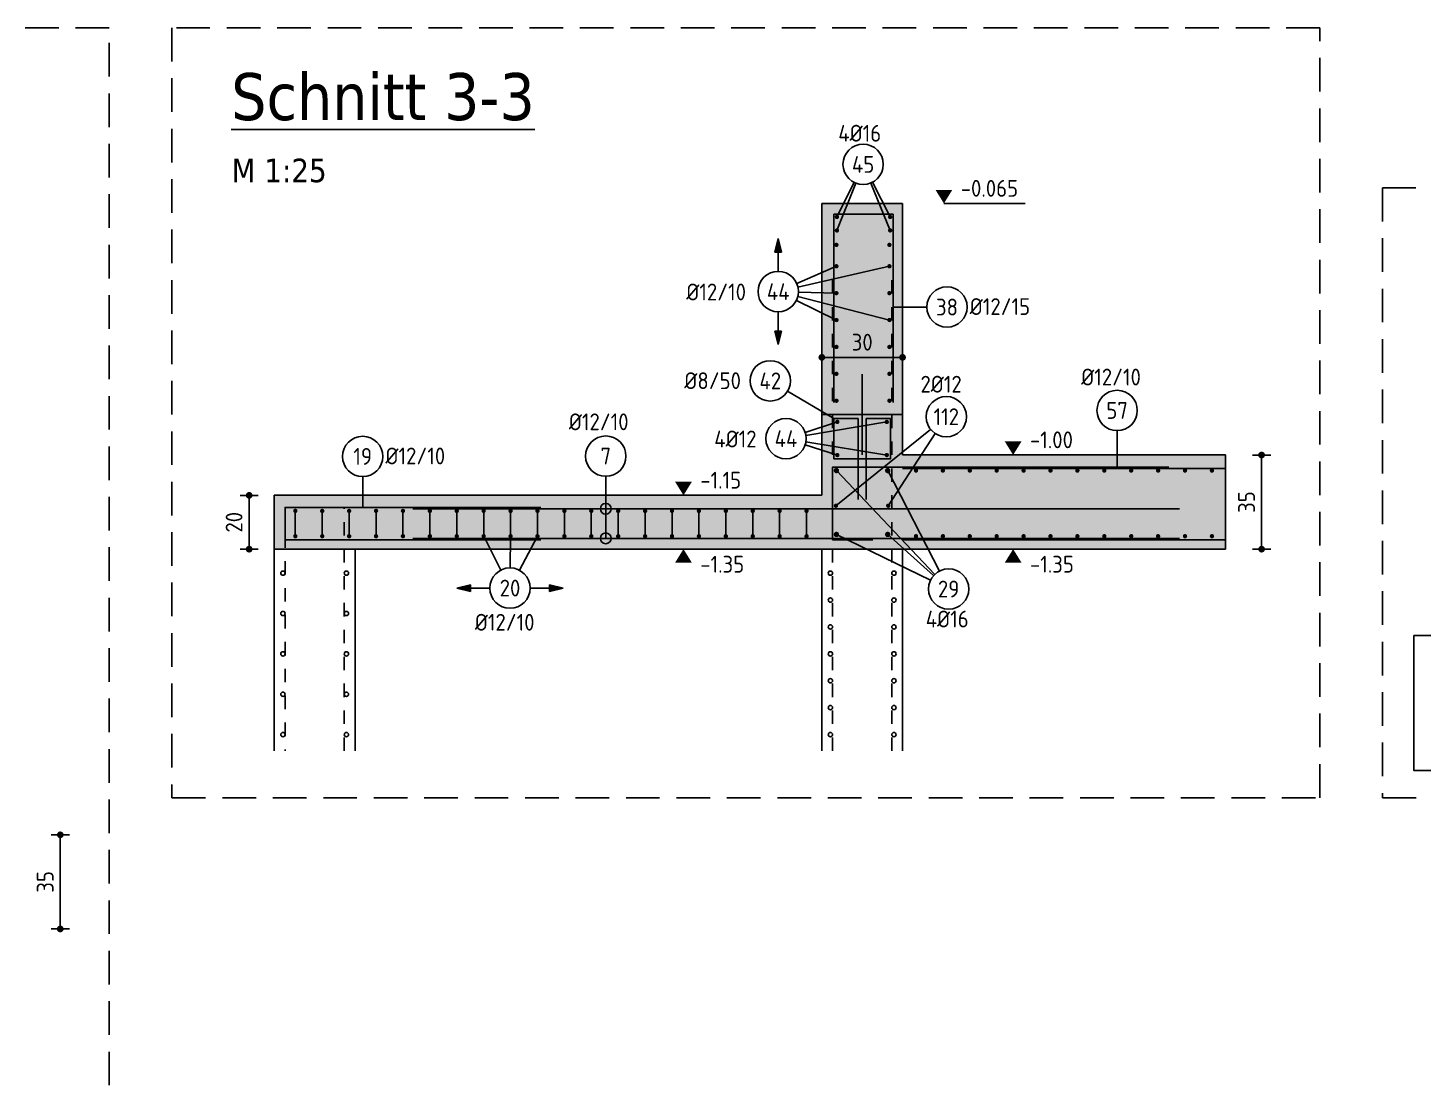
# Model space of a CAD drawing. Extents: x -14 to 117, y -15 to 42.
# Drawn here: x 56.62 to 66.99, y 20.56 to 28.43 of the extents above; entities that cross this region are included whole.
import ezdxf
from ezdxf.enums import TextEntityAlignment as Align

# ---------------------------------------------------------------- set-up
doc = ezdxf.new("R2010")
doc.units = 0
doc.header["$LTSCALE"] = 0.5
for name, pattern in [('AUSGEZOGEN', [1000.01, 1000, 0.01]), ('HIDDEN2', [0.187, 0.125, -0.062]), ('STRICHLINIE', [0.75, 0.5, -0.25])]:
    doc.linetypes.add(name, pattern=pattern)
for name, color, linetype in [('AFB', 7, 'Continuous'), ('AFU', 7, 'Continuous'), ('BETON', 7, 'Continuous'), ('DETAIL', 7, 'Continuous'), ('grau_mittel', 7, 'Continuous'), ('HILFE', 7, 'Continuous'), ('koten', 7, 'Continuous'), ('MASSE', 7, 'Continuous'), ('RND', 7, 'Continuous'), ('TEXT', 7, 'Continuous')]:
    doc.layers.add(name, color=color, linetype=linetype)
doc.layers.add('NOPLOT', color=7, linetype='Continuous', plot=False)
doc.styles.add('helv', font='tahoma.ttf')
doc.styles.add('txt', font='isocp.shx')
doc.linetypes.add('AFU_50K', pattern='A,0.15,["/",Standard,S=0.2,R=0,X=-0.01,Y=-0.1],0.07,["/",Standard,S=0.2,R=0,X=-0.01,Y=-0.1],0.15', length=0.37)
doc.linetypes.add('AFU_50M', pattern='A,0.45,["/",Standard,S=0.2,R=0,X=-0.01,Y=-0.1],0.07,["/",Standard,S=0.2,R=0,X=-0.01,Y=-0.1],0.45', length=0.97)
doc.dimstyles.new('DOT_I', dxfattribs={"dimscale": 0.5, "dimtxt": 0.25, "dimasz": 0.25, "dimexe": 0.1, "dimexo": 0.3, "dimgap": 0.1, "dimtad": 1, "dimdec": 3, "dimzin": 3, "dimtxsty": 'txt', "dimblk": 'DOT', "dimblk1": 'DOT', "dimblk2": 'DOT', "dimsah": 1, "dimcen": 0.1, "dimse1": 1, "dimse2": 1, "dimazin": 0, "dimtfac": 1, "dimtdec": 4, "dimtix": 1, "dimtmove": 2, "dimatfit": 3, "dimfxl": 0, "dimtvp": 1, "dimtolj": 1, "dimtzin": 0, "dimarcsym": 0})

# ---------------------------------------------------------------- blocks, each defined once
blk = doc.blocks.new('DOT')
at = {"layer": 'MASSE', "color": 7, "linetype": 'Continuous'}
for p, q in [((0, 0), (-1, 0)), ((0, 0.54), (0, -0.54))]:
    blk.add_line(p, q, dxfattribs=at)
at = {"layer": 'MASSE', "color": 7, "linetype": 'Continuous', "const_width": 0.2}
blk.add_lwpolyline([(-0.1, 0, 1), (0.1, 0, 1)], format="xyb", close=True, dxfattribs=at)
blk = doc.blocks.new('*D73')
at = {"layer": 'Defpoints', "color": 0, "linetype": 'AUSGEZOGEN', "transparency": 16777216}
for p in [(56.864, 22.434), (56.864, 21.734), (56.864, 21.734)]:
    blk.add_point(p, dxfattribs=at)
at = {"layer": 'MASSE', "color": 0, "linetype": 'AUSGEZOGEN', "lineweight": -2, "transparency": 16777216}
blk.add_line((56.864, 22.309), (56.864, 21.859), dxfattribs=at)
at = {"layer": 'MASSE', "color": 0, "linetype": 'AUSGEZOGEN', "lineweight": -2, "transparency": 16777216, "xscale": 0.125, "yscale": 0.125, "zscale": 0.125}
for p, rotation in [((56.864, 22.434), 90), ((56.864, 21.734), 270)]:
    blk.add_blockref('DOT', p, dxfattribs=dict(at, rotation=rotation))
at = {"layer": 'MASSE', "color": 0, "linetype": 'AUSGEZOGEN', "transparency": 16777216, "insert": (56.752, 22.084), "char_height": 0.125, "attachment_point": 5, "rotation": 90, "style": 'txt'}
blk.add_mtext('\\A1;35', dxfattribs=at)
blk = doc.blocks.new('okrd_o')
at = {"layer": 'koten', "color": 7, "linetype": 'Continuous'}
blk.add_solid([(-0.125, 0.202), (0.125, 0.202), (0, 0)], dxfattribs=at)
at = {"layer": 'koten', "style": 'txt'}
blk.add_attdef('OKRD', (0.25, 0.1), '', height=0.25, dxfattribs=at)
blk = doc.blocks.new('okrd_u')
at = {"layer": 'koten', "color": 7, "linetype": 'Continuous'}
blk.add_solid([(-0.125, -0.202), (0.125, -0.202), (0, 0)], dxfattribs=at)
at = {"layer": 'koten', "style": 'txt'}
blk.add_attdef('OKRD', (0.25, -0.35), '', height=0.25, dxfattribs=at)
blk = doc.blocks.new('*D74')
at = {"layer": 'Defpoints', "color": 0, "linetype": 'AUSGEZOGEN', "transparency": 16777216}
for p in [(65.794, 25.258), (65.794, 25.258), (65.794, 24.558)]:
    blk.add_point(p, dxfattribs=at)
at = {"layer": 'MASSE', "color": 0, "linetype": 'AUSGEZOGEN', "lineweight": -2, "transparency": 16777216}
blk.add_line((65.794, 24.683), (65.794, 25.133), dxfattribs=at)
at = {"layer": 'MASSE', "color": 0, "linetype": 'AUSGEZOGEN', "lineweight": -2, "transparency": 16777216, "xscale": 0.125, "yscale": 0.125, "zscale": 0.125}
for p, rotation in [((65.794, 25.258), 90), ((65.794, 24.558), 270)]:
    blk.add_blockref('DOT', p, dxfattribs=dict(at, rotation=rotation))
at = {"layer": 'MASSE', "color": 0, "linetype": 'AUSGEZOGEN', "transparency": 16777216, "insert": (65.682, 24.908), "char_height": 0.125, "attachment_point": 5, "rotation": 90, "style": 'txt'}
blk.add_mtext('\\A1;35', dxfattribs=at)
blk = doc.blocks.new('*D75')
at = {"layer": 'Defpoints', "color": 0, "linetype": 'AUSGEZOGEN', "transparency": 16777216}
for p in [(58.268, 24.958), (58.268, 24.958), (58.268, 24.558)]:
    blk.add_point(p, dxfattribs=at)
at = {"layer": 'MASSE', "color": 0, "linetype": 'AUSGEZOGEN', "lineweight": -2, "transparency": 16777216}
blk.add_line((58.268, 24.683), (58.268, 24.833), dxfattribs=at)
at = {"layer": 'MASSE', "color": 0, "linetype": 'AUSGEZOGEN', "lineweight": -2, "transparency": 16777216, "xscale": 0.125, "yscale": 0.125, "zscale": 0.125}
for p, rotation in [((58.268, 24.958), 90), ((58.268, 24.558), 270)]:
    blk.add_blockref('DOT', p, dxfattribs=dict(at, rotation=rotation))
at = {"layer": 'MASSE', "color": 0, "linetype": 'AUSGEZOGEN', "transparency": 16777216, "insert": (58.156, 24.758), "char_height": 0.125, "attachment_point": 5, "rotation": 90, "style": 'txt'}
blk.add_mtext('\\A1;20', dxfattribs=at)
blk = doc.blocks.new('RND_HIN')
at = {"layer": 'RND', "color": 7, "linetype": 'Continuous'}
blk.add_circle((0, 0), 0.3, dxfattribs=at)
at = {"layer": 'RND', "color": 7, "linetype": 'Continuous', "style": 'txt'}
blk.add_attdef('POSI', text='', height=0.25, dxfattribs=at).set_placement((0, 0), align=Align.MIDDLE)
blk = doc.blocks.new('Pfeillinie')
at = {"layer": 'TEXT', "linetype": 'Continuous'}
blk.add_hatch(color=7, dxfattribs=at).paths.add_polyline_path([(0, 0), (-0.8, 0.2), (-0.8, 0), (-0.8, -0.2)])
at = {"layer": 'TEXT', "color": 7, "linetype": 'Continuous'}
for p, q in [((-0.8, 0), (-0.8, 0.2)), ((-0.8, 0.2), (0, 0)), ((-0.8, 0), (-0.8, -0.2)), ((-0.8, -0.2), (0, 0))]:
    blk.add_line(p, q, dxfattribs=at)
blk = doc.blocks.new('*D76')
at = {"layer": 'Defpoints', "color": 0, "linetype": 'AUSGEZOGEN', "transparency": 16777216}
for p in [(62.525, 25.984), (62.525, 25.984), (63.125, 25.984)]:
    blk.add_point(p, dxfattribs=at)
at = {"layer": 'MASSE', "color": 0, "linetype": 'AUSGEZOGEN', "lineweight": -2, "transparency": 16777216}
blk.add_line((63, 25.984), (62.65, 25.984), dxfattribs=at)
at = {"layer": 'MASSE', "color": 0, "linetype": 'AUSGEZOGEN', "lineweight": -2, "transparency": 16777216, "xscale": 0.125, "yscale": 0.125, "zscale": 0.125, "rotation": 180}
blk.add_blockref('DOT', (62.525, 25.984), dxfattribs=at)
at = {"layer": 'MASSE', "color": 0, "linetype": 'AUSGEZOGEN', "lineweight": -2, "transparency": 16777216, "xscale": 0.125, "yscale": 0.125, "zscale": 0.125}
blk.add_blockref('DOT', (63.125, 25.984), dxfattribs=at)
at = {"layer": 'MASSE', "color": 0, "linetype": 'AUSGEZOGEN', "transparency": 16777216, "insert": (62.825, 26.097), "char_height": 0.125, "attachment_point": 5, "style": 'txt'}
blk.add_mtext('\\A1;30', dxfattribs=at)

msp = doc.modelspace()

# ---------------------------------------------------------------- hatches: boundary and pattern name
at = {"layer": 'grau_mittel'}
h = msp.add_hatch(color=61, dxfattribs=at)
h.paths.add_polyline_path([(63.125, 25.2584), (63.125, 25.5584), (62.525, 25.5584), (62.525, 24.9584), (58.455, 24.9584), (58.455, 24.5584), (59.055, 24.5584), (62.525, 24.5584), (63.125, 24.5584), (65.525, 24.5584), (65.525, 25.2584)])
h.paths.add_polyline_path([(63.125, 27.1284), (62.525, 27.1284), (62.525, 25.5584), (63.125, 25.5584)])

# ---------------------------------------------------------------- linework, layer by layer
at = {"layer": 'AFB', "color": 1, "linetype": 'AUSGEZOGEN'}
msp.add_line((62.825, 25.8584), (62.825, 25.2584), dxfattribs=at)
at = {"layer": 'AFU', "color": 8, "linetype": 'AFU_50M'}
msp.add_line((62.525, 25.5584), (63.125, 25.5584), dxfattribs=at)
at = {"layer": 'AFU', "color": 8, "linetype": 'AFU_50K'}
for p, q in [((59.055, 24.5584), (58.455, 24.5584)), ((63.125, 24.5584), (62.525, 24.5584))]:
    msp.add_line(p, q, dxfattribs=at)
at = {"layer": 'BETON', "color": 6, "linetype": 'AUSGEZOGEN'}
for p, q in [((63.125, 27.1284), (62.525, 27.1284)), ((62.525, 24.9584), (62.525, 27.1284)), ((63.125, 25.2584), (63.125, 27.1284)), ((65.525, 25.2584), (63.125, 25.2584)), ((62.525, 24.9584), (58.455, 24.9584)), ((58.455, 24.9584), (58.455, 23.0584)), ((62.525, 24.5584), (59.055, 24.5584)), ((59.055, 24.5584), (59.055, 23.0584)), ((62.525, 23.0584), (62.525, 24.5584)), ((65.525, 24.5584), (63.125, 24.5584)), ((63.125, 24.5584), (63.125, 23.0584))]:
    msp.add_line(p, q, dxfattribs=at)
at = {"layer": 'DETAIL', "color": 102, "linetype": 'STRICHLINIE'}
for points in [[(51.3859, 28.4339), (51.3859, 19.8216), (57.2279, 19.8216), (57.2279, 28.4339)], [(57.6944, 28.4339), (57.6944, 22.7102), (66.2268, 22.7102), (66.2268, 28.4339)], [(66.6933, 27.2446), (66.6933, 22.7102), (71.8152, 22.7102), (71.8152, 27.2446)]]:
    msp.add_lwpolyline(points, close=True, dxfattribs=at)
at = {"layer": 'HILFE', "color": 102, "linetype": 'AUSGEZOGEN'}
msp.add_line((63.4324, 27.1284), (64.0367, 27.1284), dxfattribs=at)
msp.add_lwpolyline([(66.9244, 23.9171), (69.7074, 23.9171), (69.7074, 22.9126), (66.9244, 22.9126)], close=True, dxfattribs=at)
at = {"layer": 'NOPLOT', "color": 191, "linetype": 'AUSGEZOGEN'}
msp.add_line((65.525, 25.2584), (65.525, 24.5584), dxfattribs=at)
at = {"layer": 'RND', "color": 102, "linetype": 'AUSGEZOGEN'}
for p, q in [((62.7651, 27.285), (62.6371, 27.0278)), ((62.7767, 27.2799), (62.6371, 26.9278)), ((62.8887, 27.2805), (63.0329, 26.9278)), ((62.9004, 27.2859), (63.0329, 27.0278)), ((62.3385, 26.5332), (62.6334, 26.6617)), ((62.3473, 26.5066), (63.0274, 26.6617)), ((62.351, 26.4693), (62.6334, 26.4617)), ((62.3358, 26.4074), (62.6334, 26.2617)), ((62.3463, 26.4361), (63.0274, 26.2617)), ((63.3055, 26.3582), (63.055, 26.3582)), ((62.2706, 25.7329), (62.615, 25.5284)), ((62.4014, 25.4263), (62.6402, 25.5042)), ((62.4068, 25.4043), (63.0076, 25.5042)), ((63.3333, 25.4485), (62.6297, 24.8809)), ((63.3681, 25.4171), (63.0186, 24.8809)), ((64.7199, 25.4394), (64.7199, 25.1684)), ((62.4017, 25.334), (62.6402, 25.2577)), ((62.4069, 25.3556), (63.0076, 25.2577)), ((60.9187, 25.0997), (60.9187, 24.6384)), ((63.3644, 24.3705), (62.6333, 25.1423)), ((63.399, 24.395), (63.0145, 25.1423)), ((59.1121, 25.0975), (59.1121, 24.8684)), ((60.1392, 24.4024), (60.0112, 24.6544)), ((60.2087, 24.4186), (60.2112, 24.6544)), ((60.2773, 24.4012), (60.4112, 24.6544)), ((63.3327, 24.3273), (62.6333, 24.6675)), ((63.3558, 24.3617), (63.0145, 24.6675))]:
    msp.add_line(p, q, dxfattribs=at)
at = {"layer": 'RND', "color": 1, "linetype": 'AUSGEZOGEN'}
for points in [[(62.615, 25.6484), (62.615, 27.0484), (63.055, 27.0484), (63.055, 25.6484)], [(65.105, 25.1684), (62.605, 25.1684), (62.605, 24.6284), (62.905, 24.6284)], [(63.125, 25.1584), (65.525, 25.1584)], [(60.435, 24.6284), (58.535, 24.6284), (58.535, 24.8684), (60.435, 24.8684)], [(58.6112, 24.6544), (58.6112, 24.8424)], [(58.8112, 24.6544), (58.8112, 24.8424)], [(59.0112, 24.6544), (59.0112, 24.8424)], [(59.2112, 24.6544), (59.2112, 24.8424)], [(59.4112, 24.6544), (59.4112, 24.8424)], [(59.4835, 24.8584), (65.1835, 24.8584)], [(59.6112, 24.6544), (59.6112, 24.8424)], [(59.8112, 24.6544), (59.8112, 24.8424)], [(60.0112, 24.6544), (60.0112, 24.8424)], [(60.2112, 24.6544), (60.2112, 24.8424)], [(60.4112, 24.6544), (60.4112, 24.8424)], [(60.6112, 24.6544), (60.6112, 24.8424)], [(60.8112, 24.6544), (60.8112, 24.8424)], [(61.0112, 24.6544), (61.0112, 24.8424)], [(61.2112, 24.6544), (61.2112, 24.8424)], [(61.4112, 24.6544), (61.4112, 24.8424)], [(61.6112, 24.6544), (61.6112, 24.8424)], [(61.8112, 24.6544), (61.8112, 24.8424)], [(62.0112, 24.6544), (62.0112, 24.8424)], [(62.2112, 24.6544), (62.2112, 24.8424)], [(62.4112, 24.6544), (62.4112, 24.8424)], [(59.4835, 24.6384), (65.1835, 24.6384)], [(63.125, 24.6284), (65.525, 24.6284)]]:
    msp.add_lwpolyline(points, dxfattribs=at)
at = {"layer": 'RND', "color": 7, "linetype": 'AUSGEZOGEN'}
for points, const_width in [([(62.6291, 27.0278, 1), (62.6451, 27.0278, 1)], 0.016), ([(63.0409, 27.0278, -1), (63.0249, 27.0278, -1)], 0.016), ([(62.6291, 26.9278, 1), (62.6451, 26.9278, 1)], 0.016), ([(63.0409, 26.9278, -1), (63.0249, 26.9278, -1)], 0.016), ([(62.6254, 26.8204, 1), (62.6414, 26.8204, 1)], 0.016), ([(63.0354, 26.8204, -1), (63.0194, 26.8204, -1)], 0.016), ([(62.6254, 26.6617, 1), (62.6414, 26.6617, 1)], 0.016), ([(63.0354, 26.6617, -1), (63.0194, 26.6617, -1)], 0.016), ([(62.6254, 26.4617, 1), (62.6414, 26.4617, 1)], 0.016), ([(63.0354, 26.4617, -1), (63.0194, 26.4617, -1)], 0.016), ([(62.6254, 26.2617, 1), (62.6414, 26.2617, 1)], 0.016), ([(63.0354, 26.2617, -1), (63.0194, 26.2617, -1)], 0.016), ([(62.6254, 26.0617, 1), (62.6414, 26.0617, 1)], 0.016), ([(63.0354, 26.0617, -1), (63.0194, 26.0617, -1)], 0.016), ([(62.6254, 25.8617, 1), (62.6414, 25.8617, 1)], 0.016), ([(63.0354, 25.8617, -1), (63.0194, 25.8617, -1)], 0.016), ([(62.6254, 25.6617, 1), (62.6414, 25.6617, 1)], 0.016), ([(63.0354, 25.6617, -1), (63.0194, 25.6617, -1)], 0.016), ([(62.6322, 25.5042, 1), (62.6482, 25.5042, 1)], 0.016), ([(63.0156, 25.5042, -1), (62.9996, 25.5042, -1)], 0.016), ([(62.6322, 25.2577, 1), (62.6482, 25.2577, 1)], 0.016), ([(63.0156, 25.2577, -1), (62.9996, 25.2577, -1)], 0.016), ([(62.6233, 25.1423, 1), (62.6433, 25.1423, 1)], 0.02), ([(63.0045, 25.1423, 1), (63.0245, 25.1423, 1)], 0.02), ([(63.2167, 25.1424, 1), (63.2327, 25.1424, 1)], 0.016), ([(63.4167, 25.1424, 1), (63.4327, 25.1424, 1)], 0.016), ([(63.6167, 25.1424, 1), (63.6327, 25.1424, 1)], 0.016), ([(63.8167, 25.1424, 1), (63.8327, 25.1424, 1)], 0.016), ([(64.0167, 25.1424, 1), (64.0327, 25.1424, 1)], 0.016), ([(64.2167, 25.1424, 1), (64.2327, 25.1424, 1)], 0.016), ([(64.4167, 25.1424, 1), (64.4327, 25.1424, 1)], 0.016), ([(64.6167, 25.1424, 1), (64.6327, 25.1424, 1)], 0.016), ([(64.8167, 25.1424, 1), (64.8327, 25.1424, 1)], 0.016), ([(65.0167, 25.1424, 1), (65.0327, 25.1424, 1)], 0.016), ([(65.2167, 25.1424, 1), (65.2327, 25.1424, 1)], 0.016), ([(65.4167, 25.1424, 1), (65.4327, 25.1424, 1)], 0.016), ([(62.6217, 24.8809, 1), (62.6377, 24.8809, 1)], 0.016), ([(63.0106, 24.8809, 1), (63.0266, 24.8809, 1)], 0.016), ([(58.6032, 24.8424, 1), (58.6192, 24.8424, 1)], 0.016), ([(58.8032, 24.8424, 1), (58.8192, 24.8424, 1)], 0.016), ([(59.0032, 24.8424, 1), (59.0192, 24.8424, 1)], 0.016), ([(59.2032, 24.8424, 1), (59.2192, 24.8424, 1)], 0.016), ([(59.4032, 24.8424, 1), (59.4192, 24.8424, 1)], 0.016), ([(59.6032, 24.8424, 1), (59.6192, 24.8424, 1)], 0.016), ([(59.8032, 24.8424, 1), (59.8192, 24.8424, 1)], 0.016), ([(60.0032, 24.8424, 1), (60.0192, 24.8424, 1)], 0.016), ([(60.2032, 24.8424, 1), (60.2192, 24.8424, 1)], 0.016), ([(60.4032, 24.8424, 1), (60.4192, 24.8424, 1)], 0.016), ([(60.6032, 24.8424, 1), (60.6192, 24.8424, 1)], 0.016), ([(60.8032, 24.8424, 1), (60.8192, 24.8424, 1)], 0.016), ([(61.0032, 24.8424, 1), (61.0192, 24.8424, 1)], 0.016), ([(61.2032, 24.8424, 1), (61.2192, 24.8424, 1)], 0.016), ([(61.4032, 24.8424, 1), (61.4192, 24.8424, 1)], 0.016), ([(61.6032, 24.8424, 1), (61.6192, 24.8424, 1)], 0.016), ([(61.8032, 24.8424, 1), (61.8192, 24.8424, 1)], 0.016), ([(62.0032, 24.8424, 1), (62.0192, 24.8424, 1)], 0.016), ([(62.2032, 24.8424, 1), (62.2192, 24.8424, 1)], 0.016), ([(62.4032, 24.8424, 1), (62.4192, 24.8424, 1)], 0.016), ([(62.6233, 24.6675, 1), (62.6433, 24.6675, 1)], 0.02), ([(63.0045, 24.6675, 1), (63.0245, 24.6675, 1)], 0.02), ([(58.6032, 24.6544, 1), (58.6192, 24.6544, 1)], 0.016), ([(58.8032, 24.6544, 1), (58.8192, 24.6544, 1)], 0.016), ([(59.0032, 24.6544, 1), (59.0192, 24.6544, 1)], 0.016), ([(59.2032, 24.6544, 1), (59.2192, 24.6544, 1)], 0.016), ([(59.4032, 24.6544, 1), (59.4192, 24.6544, 1)], 0.016), ([(59.6032, 24.6544, 1), (59.6192, 24.6544, 1)], 0.016), ([(59.8032, 24.6544, 1), (59.8192, 24.6544, 1)], 0.016), ([(60.0032, 24.6544, 1), (60.0192, 24.6544, 1)], 0.016), ([(60.2032, 24.6544, 1), (60.2192, 24.6544, 1)], 0.016), ([(60.4032, 24.6544, 1), (60.4192, 24.6544, 1)], 0.016), ([(60.6032, 24.6544, 1), (60.6192, 24.6544, 1)], 0.016), ([(60.8032, 24.6544, 1), (60.8192, 24.6544, 1)], 0.016), ([(61.0032, 24.6544, 1), (61.0192, 24.6544, 1)], 0.016), ([(61.2032, 24.6544, 1), (61.2192, 24.6544, 1)], 0.016), ([(61.4032, 24.6544, 1), (61.4192, 24.6544, 1)], 0.016), ([(61.6032, 24.6544, 1), (61.6192, 24.6544, 1)], 0.016), ([(61.8032, 24.6544, 1), (61.8192, 24.6544, 1)], 0.016), ([(62.0032, 24.6544, 1), (62.0192, 24.6544, 1)], 0.016), ([(62.2032, 24.6544, 1), (62.2192, 24.6544, 1)], 0.016), ([(62.4032, 24.6544, 1), (62.4192, 24.6544, 1)], 0.016), ([(63.2167, 24.6544, 1), (63.2327, 24.6544, 1)], 0.016), ([(63.4167, 24.6544, -1), (63.4327, 24.6544, -1)], 0.016), ([(63.6167, 24.6544, -1), (63.6327, 24.6544, -1)], 0.016), ([(63.8167, 24.6544, -1), (63.8327, 24.6544, -1)], 0.016), ([(64.0167, 24.6544, -1), (64.0327, 24.6544, -1)], 0.016), ([(64.2167, 24.6544, -1), (64.2327, 24.6544, -1)], 0.016), ([(64.4167, 24.6544, -1), (64.4327, 24.6544, -1)], 0.016), ([(64.6167, 24.6544, -1), (64.6327, 24.6544, -1)], 0.016), ([(64.8167, 24.6544, -1), (64.8327, 24.6544, -1)], 0.016), ([(65.0167, 24.6544, -1), (65.0327, 24.6544, -1)], 0.016), ([(65.2167, 24.6544, -1), (65.2327, 24.6544, -1)], 0.016), ([(65.4167, 24.6544, -1), (65.4327, 24.6544, -1)], 0.016)]:
    msp.add_lwpolyline(points, format="xyb", close=True, dxfattribs=dict(at, const_width=const_width))
at = {"layer": 'RND', "color": 102, "linetype": 'AUSGEZOGEN'}
for points in [[(62.201, 26.8675), (62.201, 26.6233)], [(62.201, 26.0791), (62.201, 26.3233)], [(59.8129, 24.2686), (60.0571, 24.2686)], [(60.6014, 24.2686), (60.3571, 24.2686)]]:
    msp.add_lwpolyline(points, dxfattribs=at)
at = {"layer": 'RND', "color": 1, "linetype": 'HIDDEN2'}
for points in [[(62.605, 23.0584), (62.605, 26.6484)], [(63.045, 23.0584), (63.045, 26.6484)], [(58.975, 23.0584), (58.975, 24.8684), (58.535, 24.8684), (58.535, 23.0584)]]:
    msp.add_lwpolyline(points, dxfattribs=at)
at = {"layer": 'RND', "color": 7, "linetype": 'AUSGEZOGEN'}
msp.add_lwpolyline([(62.795, 24.9284), (62.795, 25.5284), (62.615, 25.5284), (62.615, 25.2284), (63.035, 25.2284), (63.035, 25.5284), (62.855, 25.5284), (62.855, 24.9284)], dxfattribs=at)
for centre, radius in [((60.9187, 24.8584), 0.04), ((60.9187, 24.6384), 0.04), ((58.519, 24.3796), 0.016), ((58.991, 24.3796), 0.016), ((62.589, 24.3796), 0.016), ((63.061, 24.3796), 0.016), ((62.589, 24.1796), 0.016), ((63.061, 24.1796), 0.016), ((58.519, 24.0796), 0.016), ((58.991, 24.0796), 0.016), ((62.589, 23.9796), 0.016), ((63.061, 23.9796), 0.016), ((58.519, 23.7796), 0.016), ((58.991, 23.7796), 0.016), ((62.589, 23.7796), 0.016), ((63.061, 23.7796), 0.016), ((62.589, 23.5796), 0.016), ((63.061, 23.5796), 0.016), ((58.519, 23.4796), 0.016), ((58.991, 23.4796), 0.016), ((62.589, 23.3796), 0.016), ((63.061, 23.3796), 0.016), ((58.519, 23.1796), 0.016), ((58.991, 23.1796), 0.016), ((62.589, 23.1796), 0.016), ((63.061, 23.1796), 0.016)]:
    msp.add_circle(centre, radius, dxfattribs=at)

# ---------------------------------------------------------------- block references
at = {"layer": 'koten', "color": 7, "linetype": 'AUSGEZOGEN', "xscale": 0.5, "yscale": 0.5, "zscale": 0.5}
for name, p, values in [('okrd_o', (63.4324, 27.1284), {'OKRD': '-0.065'}), ('okrd_o', (63.947, 25.2584), {'OKRD': '-1.00'}), ('okrd_o', (61.4965, 24.9584), {'OKRD': '-1.15'}), ('okrd_u', (61.4965, 24.5584), {'OKRD': '-1.35'}), ('okrd_u', (63.947, 24.5584), {'OKRD': '-1.35'})]:
    msp.add_blockref(name, p, dxfattribs=at).add_auto_attribs(values)
at = {"layer": 'RND', "color": 7, "linetype": 'AUSGEZOGEN', "xscale": 0.5, "yscale": 0.5, "zscale": 0.5}
for p, values in [((62.8319, 27.4193), {'POSI': '45'}), ((62.201, 26.4733), {'POSI': '44'}), ((63.4555, 26.3582), {'POSI': '38'}), ((62.1416, 25.8095), {'POSI': '42'}), ((64.7199, 25.5894), {'POSI': '57'}), ((63.4501, 25.5427), {'POSI': '112'}), ((62.2588, 25.3797), {'POSI': '44'}), ((59.1121, 25.2475), {'POSI': '19'}), ((60.9187, 25.2497), {'POSI': '7'}), ((60.2071, 24.2686), {'POSI': '20'}), ((63.4676, 24.2616), {'POSI': '29'})]:
    msp.add_blockref('RND_HIN', p, dxfattribs=at).add_auto_attribs(values)
at = {"layer": 'RND', "color": 102, "linetype": 'AUSGEZOGEN', "yscale": 0.125, "zscale": 0.125, "rotation": 270}
for p, xscale in [((62.201, 26.8675), -0.125), ((62.201, 26.0791), 0.125)]:
    msp.add_blockref('Pfeillinie', p, dxfattribs=dict(at, xscale=xscale))
at = {"layer": 'RND', "color": 102, "linetype": 'AUSGEZOGEN', "yscale": 0.125, "zscale": 0.125}
for p, xscale in [((59.8129, 24.2686), -0.125), ((60.6014, 24.2686), 0.125)]:
    msp.add_blockref('Pfeillinie', p, dxfattribs=dict(at, xscale=xscale))

# ---------------------------------------------------------------- texts
at = {"layer": 'TEXT', "color": 5, "linetype": 'AUSGEZOGEN', "style": 'helv'}
msp.add_text('%%USchnitt 3-3', height=0.35, dxfattribs=at).set_placement((58.1349, 27.7483))
at = {"layer": 'TEXT', "color": 7, "linetype": 'AUSGEZOGEN', "style": 'txt'}
for s, p in [('4%%C16', (62.6472, 27.5882)), ('%%C12/10', (61.5172, 26.4077)), ('%%C12/15', (63.6243, 26.2992)), ('%%C8/50', (61.5023, 25.7482)), ('2%%C12', (63.258, 25.722)), ('%%C12/10', (64.4527, 25.7752)), ('%%C12/10', (60.6444, 25.4422)), ('4%%C12', (61.7253, 25.3146)), ('%%C12/10', (59.281, 25.1885)), ('%%C12/10', (59.9453, 23.9519)), ('4%%C16', (63.2973, 23.976))]:
    msp.add_text(s, height=0.125, dxfattribs=at).set_placement(p)
at = {"layer": 'TEXT', "color": 1, "linetype": 'AUSGEZOGEN', "style": 'helv'}
msp.add_text('M 1:25', height=0.175, dxfattribs=at).set_placement((58.1369, 27.2865))

# ---------------------------------------------------------------- dimensions: what is measured, and where the dimension line sits
at = {"layer": 'MASSE', "color": 7, "linetype": 'AUSGEZOGEN'}
dim = msp.add_linear_dim(base=(62.525, 25.9841), p1=(63.125, 25.9841), p2=(62.525, 25.9841), dimstyle='DOT_I', override={"dimdec": 0, "dimlfac": 50}, dxfattribs=at)
dim.commit()
dim.dimension.update_dxf_attribs({"geometry": '*D76', "text_midpoint": (62.825, 26.0966)})
for base, p1, p2, picture, middle in [((65.7944, 25.2584), (65.7944, 24.5584), (65.7944, 25.2584), '*D74', (65.6819, 24.9084)), ((58.268, 24.9584), (58.268, 24.5584), (58.268, 24.9584), '*D75', (58.1555, 24.7584)), ((56.8645, 21.7335), (56.8645, 22.4335), (56.8645, 21.7335), '*D73', (56.752, 22.0835))]:
    dim = msp.add_linear_dim(base=base, p1=p1, p2=p2, angle=90, dimstyle='DOT_I', override={"dimdec": 0, "dimlfac": 50}, dxfattribs=at)
    dim.commit()
    dim.dimension.update_dxf_attribs({"geometry": picture, "text_midpoint": middle})

doc.saveas('drawing.dxf')
